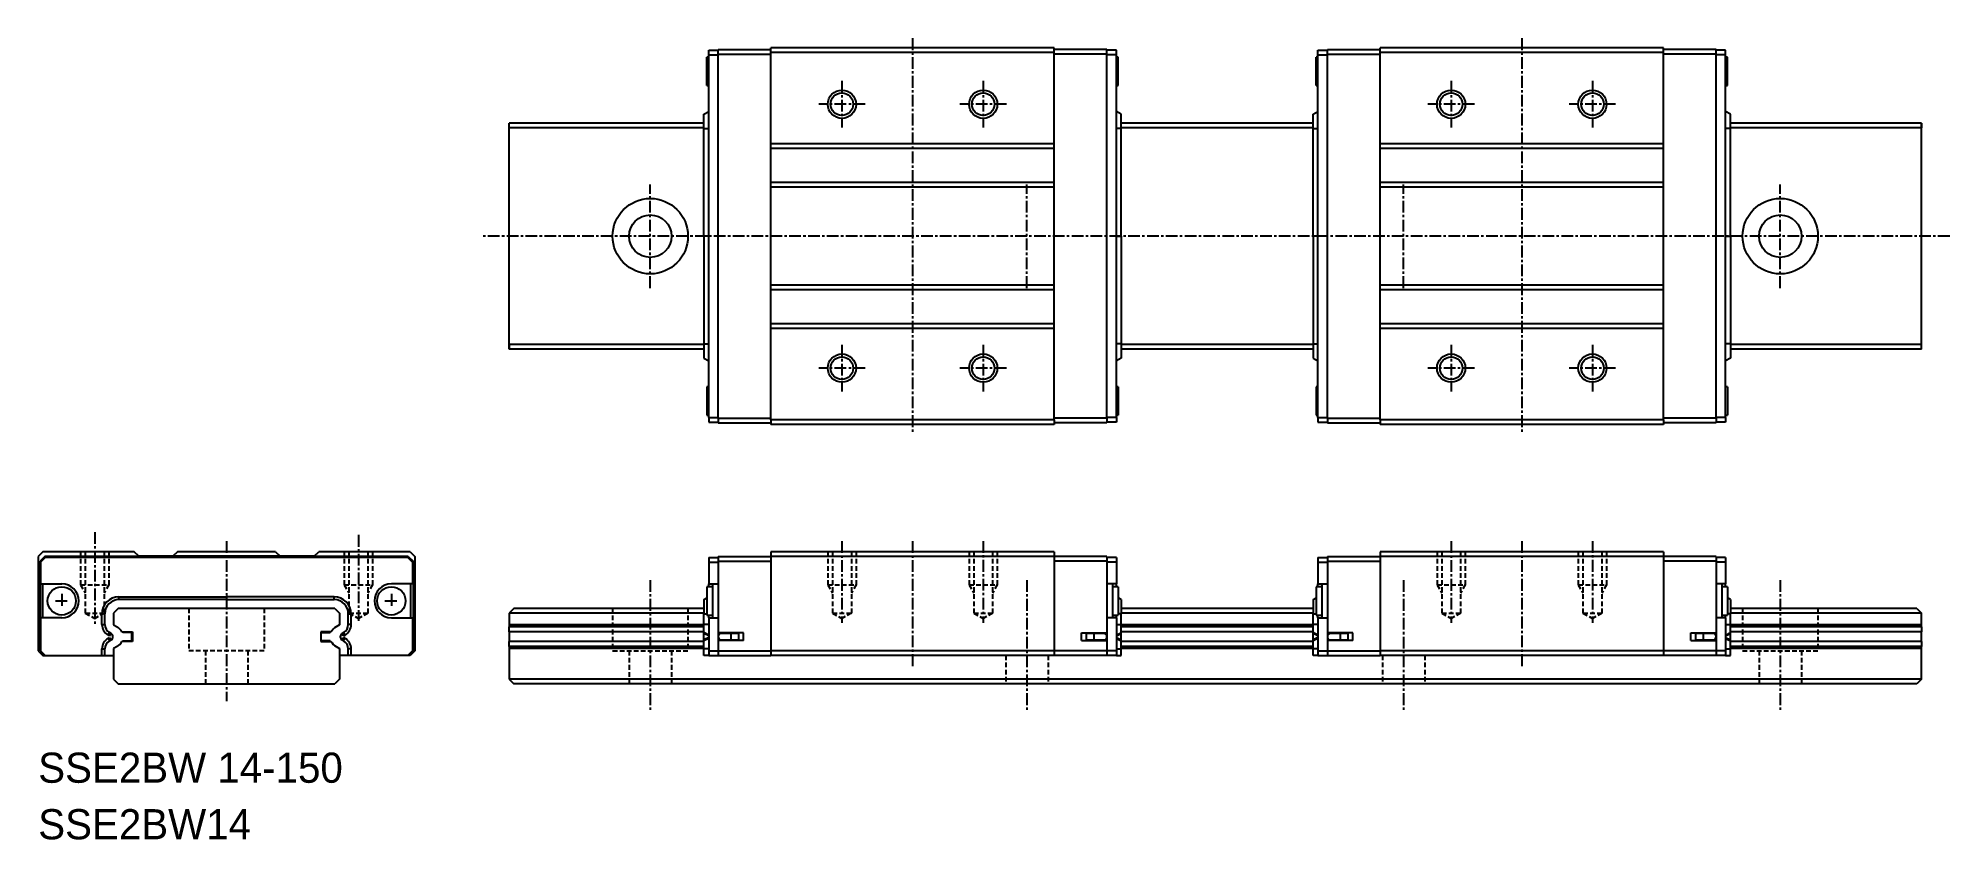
# Model space of a CAD drawing. Extents: x 10 to 213, y 10 to 95.
import ezdxf

# ---------------------------------------------------------------- set-up
doc = ezdxf.new("R2010")
doc.units = 0
doc.linetypes.add('CENTER', pattern=[2, 1.25, -0.25, 0.25, -0.25])
doc.linetypes.add('DASHED', pattern=[0.75, 0.5, -0.25])
doc.layers.get('0').update_dxf_attribs({"linetype": 'CONTINUOUS'})
doc.layers.add('CENTER', color=1, linetype='CENTER')

msp = doc.modelspace()

# ---------------------------------------------------------------- linework, layer by layer
at = {"color": 7, "linetype": 'CONTINUOUS'}
for p, q in [((81.2, 93.75), (82.2, 93.75)), ((81.2, 93.25), (81.2, 93.75)), ((82.2, 93.8), (87.8, 93.8)), ((82.2, 93.3), (82.2, 93.8)), ((117.9, 94), (87.8, 94)), ((87.8, 93.5), (87.8, 94)), ((117.9, 93.5), (87.8, 93.5)), ((87.8, 54.5), (87.8, 93.5)), ((117.9, 93.5), (117.9, 94)), ((123.5, 93.8), (117.9, 93.8)), ((117.9, 54.5), (117.9, 93.5)), ((123.5, 93.3), (123.5, 93.8)), ((124.5, 93.75), (123.5, 93.75)), ((124.5, 93.25), (124.5, 93.75)), ((145.9, 93.75), (146.9, 93.75)), ((145.9, 93.25), (145.9, 93.75)), ((146.9, 93.8), (152.5, 93.8)), ((146.9, 93.3), (146.9, 93.8)), ((182.6, 94), (152.5, 94)), ((152.5, 93.5), (152.5, 94)), ((152.5, 54.5), (152.5, 93.5)), ((182.6, 93.5), (152.5, 93.5)), ((182.6, 93.5), (182.6, 94)), ((188.2, 93.8), (182.6, 93.8)), ((182.6, 54.5), (182.6, 93.5)), ((188.2, 93.3), (188.2, 93.8)), ((189.2, 93.75), (188.2, 93.75)), ((189.2, 93.25), (189.2, 93.75)), ((81, 90), (81, 93)), ((81.2, 93), (81, 93)), ((81.2, 54.75), (81.2, 93.25)), ((81.2, 93.25), (82.2, 93.25)), ((82.2, 54.7), (82.2, 93.3)), ((82.2, 93.3), (87.8, 93.3)), ((123.5, 93.3), (117.9, 93.3)), ((123.5, 54.7), (123.5, 93.3)), ((124.5, 93.25), (123.5, 93.25)), ((124.5, 54.75), (124.5, 93.25)), ((124.7, 93), (124.5, 93)), ((124.7, 90), (124.7, 93)), ((145.7, 90), (145.7, 93)), ((145.9, 93), (145.7, 93)), ((145.9, 54.75), (145.9, 93.25)), ((145.9, 93.25), (146.9, 93.25)), ((146.9, 54.7), (146.9, 93.3)), ((146.9, 93.3), (152.5, 93.3)), ((188.2, 93.3), (182.6, 93.3)), ((188.2, 54.7), (188.2, 93.3)), ((189.2, 93.25), (188.2, 93.25)), ((189.2, 54.75), (189.2, 93.25)), ((189.4, 93), (189.2, 93)), ((189.4, 90), (189.4, 93)), ((81, 90), (81.2, 90)), ((124.5, 90), (124.7, 90)), ((145.7, 90), (145.9, 90)), ((189.2, 90), (189.4, 90)), ((60, 62), (60, 86)), ((80.7, 86), (60, 86)), ((60, 85.5), (60, 86)), ((80.7, 85.5), (60, 85.5)), ((80.7, 86.93), (81.2, 87.23)), ((80.7, 85.43), (80.7, 86.93)), ((80.7, 74), (80.7, 85.43)), ((80.7, 85.43), (81.2, 85.43)), ((125, 86.93), (124.5, 87.23)), ((125, 85.43), (124.5, 85.43)), ((125, 85.43), (125, 86.93)), ((145.4, 86), (125, 86)), ((145.4, 85.5), (125, 85.5)), ((125, 74), (125, 85.43)), ((145.4, 86.93), (145.9, 87.23)), ((145.4, 85.43), (145.4, 86.93)), ((145.4, 74), (145.4, 85.43)), ((145.4, 85.43), (145.9, 85.43)), ((189.7, 86.93), (189.2, 87.23)), ((189.7, 85.43), (189.2, 85.43)), ((189.7, 85.43), (189.7, 86.93)), ((210, 86), (189.7, 86)), ((210, 85.5), (189.7, 85.5)), ((189.7, 74), (189.7, 85.43)), ((210, 62), (210, 86)), ((210, 86), (210, 85.5)), ((117.9, 83.8), (87.8, 83.8)), ((117.9, 83.3), (87.8, 83.3)), ((182.6, 83.8), (152.5, 83.8)), ((182.6, 83.3), (152.5, 83.3)), ((117.9, 79.7), (87.8, 79.7)), ((117.9, 79.2), (87.8, 79.2)), ((182.6, 79.7), (152.5, 79.7)), ((182.6, 79.2), (152.5, 79.2)), ((80.7, 74), (80.7, 62.57)), ((81.2, 74), (80.7, 74)), ((124.5, 74), (125, 74)), ((125, 74), (125, 62.57)), ((145.4, 74), (145.4, 62.57)), ((145.9, 74), (145.4, 74)), ((189.2, 74), (189.7, 74)), ((189.7, 74), (189.7, 62.57)), ((117.9, 68.8), (87.8, 68.8)), ((117.9, 68.3), (87.8, 68.3)), ((182.6, 68.8), (152.5, 68.8)), ((182.6, 68.3), (152.5, 68.3)), ((117.9, 64.7), (87.8, 64.7)), ((117.9, 64.2), (87.8, 64.2)), ((182.6, 64.7), (152.5, 64.7)), ((182.6, 64.2), (152.5, 64.2)), ((80.7, 62.5), (60, 62.5)), ((60, 62.5), (60, 62)), ((80.7, 62), (60, 62)), ((80.7, 62.57), (80.7, 61.07)), ((80.7, 62.57), (81.2, 62.57)), ((80.7, 61.07), (81.2, 60.77)), ((125, 62.57), (124.5, 62.57)), ((125, 61.07), (124.5, 60.77)), ((125, 62.57), (125, 61.07)), ((145.4, 62.5), (125, 62.5)), ((145.4, 62), (125, 62)), ((145.4, 62.57), (145.4, 61.07)), ((145.4, 62.57), (145.9, 62.57)), ((145.4, 61.07), (145.9, 60.77)), ((189.7, 62.57), (189.2, 62.57)), ((189.7, 61.07), (189.2, 60.77)), ((189.7, 62.57), (189.7, 61.07)), ((210, 62.5), (189.7, 62.5)), ((210, 62), (189.7, 62)), ((210, 62), (210, 62.5)), ((81, 58), (81, 55)), ((81.2, 58), (81, 58)), ((124.7, 58), (124.5, 58)), ((124.7, 58), (124.7, 55)), ((145.7, 58), (145.7, 55)), ((145.9, 58), (145.7, 58)), ((189.4, 58), (189.2, 58)), ((189.4, 58), (189.4, 55)), ((81, 55), (81.2, 55)), ((124.5, 55), (124.7, 55)), ((145.7, 55), (145.9, 55)), ((189.2, 55), (189.4, 55)), ((81.2, 54.75), (82.2, 54.75)), ((81.2, 54.75), (81.2, 54.25)), ((81.2, 54.25), (82.2, 54.25)), ((82.2, 54.7), (87.8, 54.7)), ((82.2, 54.7), (82.2, 54.2)), ((82.2, 54.2), (87.8, 54.2)), ((117.9, 54.5), (87.8, 54.5)), ((87.8, 54.5), (87.8, 54)), ((117.9, 54), (87.8, 54)), ((123.5, 54.7), (117.9, 54.7)), ((117.9, 54.5), (117.9, 54)), ((123.5, 54.2), (117.9, 54.2)), ((124.5, 54.75), (123.5, 54.75)), ((123.5, 54.7), (123.5, 54.2)), ((124.5, 54.25), (123.5, 54.25)), ((124.5, 54.75), (124.5, 54.25)), ((145.9, 54.75), (146.9, 54.75)), ((145.9, 54.75), (145.9, 54.25)), ((145.9, 54.25), (146.9, 54.25)), ((146.9, 54.7), (152.5, 54.7)), ((146.9, 54.7), (146.9, 54.2)), ((146.9, 54.2), (152.5, 54.2)), ((182.6, 54.5), (152.5, 54.5)), ((152.5, 54.5), (152.5, 54)), ((182.6, 54), (152.5, 54)), ((188.2, 54.7), (182.6, 54.7)), ((182.6, 54.5), (182.6, 54)), ((188.2, 54.2), (182.6, 54.2)), ((189.2, 54.75), (188.2, 54.75)), ((188.2, 54.7), (188.2, 54.2)), ((189.2, 54.25), (188.2, 54.25)), ((189.2, 54.75), (189.2, 54.25)), ((10.5, 40.5), (10, 40)), ((10, 40), (10, 30)), ((10.7, 40), (10.2, 39.5)), ((10.2, 39.5), (10.2, 31.9)), ((10.75, 39.9), (10.25, 39.4)), ((10.25, 39.4), (10.25, 37.1)), ((20.2, 40.5), (10.5, 40.5)), ((49.3, 40), (10.7, 40)), ((49.25, 39.9), (10.75, 39.9)), ((20.7, 40.05), (20.2, 40.5)), ((39.3, 40.05), (20.7, 40.05)), ((24.8, 40.5), (24.3, 40.05)), ((35.2, 40.5), (24.8, 40.5)), ((35.2, 40.5), (35.7, 40.05)), ((39.3, 40.05), (39.8, 40.5)), ((49.5, 40.5), (39.8, 40.5)), ((49.25, 39.9), (49.75, 39.4)), ((49.3, 40), (49.8, 39.5)), ((49.5, 40.5), (50, 40)), ((49.75, 39.4), (49.75, 37.1)), ((49.8, 39.5), (49.8, 31.9)), ((50, 40), (50, 30)), ((81.2, 39.9), (82.2, 39.9)), ((81.2, 39.9), (81.2, 39.4)), ((81.2, 39.4), (81.2, 37.1)), ((81.2, 39.4), (82.2, 39.4)), ((82.2, 40), (87.8, 40)), ((82.2, 40), (82.2, 39.5)), ((82.2, 39.5), (82.2, 31.9)), ((82.2, 39.5), (87.8, 39.5)), ((117.9, 40.5), (87.8, 40.5)), ((87.8, 40.5), (87.8, 40)), ((87.8, 40), (87.8, 30)), ((117.9, 40), (87.8, 40)), ((117.9, 40.5), (117.9, 40)), ((117.9, 40), (117.9, 30)), ((123.5, 40), (117.9, 40)), ((123.5, 39.5), (117.9, 39.5)), ((123.5, 40), (123.5, 39.5)), ((124.5, 39.9), (123.5, 39.9)), ((123.5, 39.5), (123.5, 31.9)), ((124.5, 39.4), (123.5, 39.4)), ((124.5, 39.9), (124.5, 39.4)), ((124.5, 39.4), (124.5, 37.1)), ((145.9, 39.9), (145.9, 39.4)), ((145.9, 39.9), (146.9, 39.9)), ((145.9, 39.4), (145.9, 37.1)), ((145.9, 39.4), (146.9, 39.4)), ((146.9, 40), (152.5, 40)), ((146.9, 40), (146.9, 39.5)), ((146.9, 39.5), (146.9, 31.9)), ((146.9, 39.5), (152.5, 39.5)), ((182.6, 40.5), (152.5, 40.5)), ((152.5, 40.5), (152.5, 40)), ((182.6, 40), (152.5, 40)), ((152.5, 40), (152.5, 30)), ((182.6, 40.5), (182.6, 40)), ((182.6, 40), (182.6, 30)), ((188.2, 40), (182.6, 40)), ((188.2, 39.5), (182.6, 39.5)), ((188.2, 40), (188.2, 39.5)), ((189.2, 39.9), (188.2, 39.9)), ((188.2, 39.5), (188.2, 31.9)), ((189.2, 39.4), (188.2, 39.4)), ((189.2, 39.9), (189.2, 39.4)), ((189.2, 39.4), (189.2, 37.1)), ((10.25, 37.1), (12.5, 37.1)), ((10.45, 37.1), (10.45, 33.5)), ((49.75, 37.1), (47.5, 37.1)), ((49.55, 37.1), (49.55, 33.5)), ((81, 36.8), (81, 33.8)), ((81.6, 36.8), (81, 36.8)), ((81.2, 37.1), (82.2, 37.1)), ((81.2, 36.8), (81.2, 37.1)), ((81.6, 37.1), (81.6, 33.5)), ((124.5, 37.1), (123.5, 37.1)), ((124.1, 37.1), (124.1, 33.5)), ((124.7, 36.8), (124.1, 36.8)), ((124.5, 36.8), (124.5, 37.1)), ((124.7, 36.8), (124.7, 33.8)), ((145.7, 36.8), (145.7, 33.8)), ((146.3, 36.8), (145.7, 36.8)), ((145.9, 37.1), (146.9, 37.1)), ((145.9, 36.8), (145.9, 37.1)), ((146.3, 37.1), (146.3, 33.5)), ((189.2, 37.1), (188.2, 37.1)), ((188.8, 37.1), (188.8, 33.5)), ((189.4, 36.8), (188.8, 36.8)), ((189.2, 36.8), (189.2, 37.1)), ((189.4, 36.8), (189.4, 33.8)), ((18.57, 35.73), (30, 35.73)), ((18.57, 35.43), (18.57, 35.73)), ((30, 35.43), (18.57, 35.43)), ((41.43, 35.73), (30, 35.73)), ((30, 35.73), (30, 35.43)), ((30, 35.43), (41.43, 35.43)), ((41.43, 35.43), (41.43, 35.73)), ((80.7, 35.43), (81, 35.61)), ((80.7, 35.43), (80.7, 33.93)), ((125, 35.43), (124.7, 35.61)), ((125, 35.43), (125, 33.93)), ((145.4, 35.43), (145.7, 35.61)), ((145.4, 35.43), (145.4, 33.93)), ((189.7, 35.43), (189.4, 35.61)), ((189.7, 35.43), (189.7, 33.93)), ((10.25, 33.5), (10.25, 30)), ((12.5, 33.5), (10.25, 33.5)), ((17.07, 33.93), (16.77, 33.93)), ((16.77, 32.805322), (16.77, 33.93)), ((16.77, 32.805322), (17.07, 32.805322)), ((17.07, 32.805322), (17.07, 33.93)), ((18.5, 34.5), (18, 34)), ((18, 34), (18, 32.764907)), ((18, 32.764907), (18.3685, 32.552154)), ((41.5, 34.5), (18.5, 34.5)), ((41.5, 34.5), (42, 34)), ((42, 32.764907), (41.6315, 32.552154)), ((42, 34), (42, 32.764907)), ((42.93, 32.805322), (42.93, 33.93)), ((42.93, 33.93), (43.23, 33.93)), ((43.23, 32.805322), (42.93, 32.805322)), ((43.23, 32.805322), (43.23, 33.93)), ((47.5, 33.5), (49.75, 33.5)), ((49.75, 33.5), (49.75, 30)), ((60.5, 34.5), (60, 34)), ((80.7, 34), (60, 34)), ((60, 34), (60, 32.764907)), ((80.7, 32.764907), (60, 32.764907)), ((60, 32.764907), (60, 32.552154)), ((80.7, 32.552154), (60, 32.552154)), ((60, 32), (60, 32.552154)), ((80.7, 34.5), (60.5, 34.5)), ((80.7, 32.805322), (80.7, 33.93)), ((80.7, 33.93), (81, 33.93)), ((80.7, 31.939296), (80.7, 32.805322)), ((81.2, 32.805322), (80.7, 32.805322)), ((81, 33.8), (81.6, 33.8)), ((81.2, 33.5), (81.2, 33.8)), ((81.2, 33.5), (81.2, 30)), ((81.2, 33.5), (82.2, 33.5)), ((124.5, 33.5), (123.5, 33.5)), ((124.1, 33.8), (124.7, 33.8)), ((124.5, 33.5), (124.5, 33.8)), ((124.5, 33.5), (124.5, 30)), ((124.5, 32.805322), (125, 32.805322)), ((125, 33.93), (124.7, 33.93)), ((145.4, 34.5), (125, 34.5)), ((145.4, 34), (125, 34)), ((125, 32.805322), (125, 33.93)), ((125, 31.939296), (125, 32.805322)), ((145.4, 32.764907), (125, 32.764907)), ((145.4, 32.552154), (125, 32.552154)), ((145.4, 32.805322), (145.4, 33.93)), ((145.4, 33.93), (145.7, 33.93)), ((145.4, 31.939296), (145.4, 32.805322)), ((145.9, 32.805322), (145.4, 32.805322)), ((145.7, 33.8), (146.3, 33.8)), ((145.9, 33.5), (145.9, 33.8)), ((145.9, 33.5), (145.9, 30)), ((145.9, 33.5), (146.9, 33.5)), ((189.2, 33.5), (188.2, 33.5)), ((188.8, 33.8), (189.4, 33.8)), ((189.2, 33.5), (189.2, 33.8)), ((189.2, 33.5), (189.2, 30)), ((189.2, 32.805322), (189.7, 32.805322)), ((189.7, 33.93), (189.4, 33.93)), ((209.5, 34.5), (189.7, 34.5)), ((210, 34), (189.7, 34)), ((189.7, 32.805322), (189.7, 33.93)), ((189.7, 31.939296), (189.7, 32.805322)), ((210, 32.764907), (189.7, 32.764907)), ((210, 32.552154), (189.7, 32.552154)), ((209.5, 34.5), (210, 34)), ((210, 32.764907), (210, 34)), ((210, 32.552154), (210, 32.764907)), ((210, 32.552154), (210, 32)), ((10.2, 31.1), (10.2, 31.9)), ((10.2, 31.9), (10.25, 31.9)), ((10.2, 31.1), (10.2, 30)), ((10.2, 31.1), (10.25, 31.1)), ((17.42, 31.679489), (17.57, 31.939296)), ((17.580883, 31.586603), (17.42, 31.679489)), ((17.42, 31.320511), (17.580883, 31.413397)), ((17.42, 31.320511), (17.57, 31.060704)), ((17.730883, 31.84641), (17.57, 31.939296)), ((17.57, 31.060704), (17.730883, 31.15359)), ((17.580883, 31.586603), (17.730883, 31.84641)), ((17.580883, 31.413397), (17.730883, 31.15359)), ((18.888805, 32), (20, 32)), ((20, 31), (18.888805, 31)), ((18.966567, 30.999956), (18.988891, 31.049998)), ((18.9889, 31.950006), (18.966568, 32.000056)), ((18.988886, 31.05), (19.95, 31.05)), ((19.95, 31.95), (18.988894, 31.95)), ((19.95, 31.05), (19.95, 31.95)), ((20, 32), (20, 31)), ((40, 32), (40, 31)), ((41.111195, 32), (40, 32)), ((40, 31), (41.111195, 31)), ((40.05, 31.05), (40.05, 31.95)), ((40.05, 31.95), (41.011106, 31.95)), ((41.011114, 31.05), (40.05, 31.05)), ((41.0111, 31.950006), (41.033432, 32.000056)), ((41.033433, 30.999956), (41.011109, 31.049998)), ((42.269117, 31.84641), (42.43, 31.939296)), ((42.419117, 31.586603), (42.269117, 31.84641)), ((42.419117, 31.413397), (42.269117, 31.15359)), ((42.43, 31.060704), (42.269117, 31.15359)), ((42.419117, 31.586603), (42.58, 31.679489)), ((42.58, 31.320511), (42.419117, 31.413397)), ((42.58, 31.679489), (42.43, 31.939296)), ((42.58, 31.320511), (42.43, 31.060704)), ((49.8, 31.9), (49.75, 31.9)), ((49.8, 31.1), (49.75, 31.1)), ((49.8, 31.1), (49.8, 31.9)), ((49.8, 31.1), (49.8, 30)), ((80.7, 32), (60, 32)), ((60, 32), (60, 31)), ((80.7, 31), (60, 31)), ((60, 30.447846), (60, 31)), ((80.7, 31.84641), (80.7, 31.939296)), ((81.2, 31.679489), (80.7, 31.939296)), ((80.7, 31.15359), (80.7, 31.84641)), ((81.2, 31.586603), (80.7, 31.84641)), ((81.2, 31.413397), (80.7, 31.15359)), ((81.2, 31.320511), (80.7, 31.060704)), ((80.7, 31.060704), (80.7, 31.15359)), ((80.7, 30.194678), (80.7, 31.060704)), ((82.2, 31.9), (82.2, 31.1)), ((84.9, 31.9), (82.2, 31.9)), ((84.9, 31.1), (82.2, 31.1)), ((82.2, 31.1), (82.2, 30)), ((83.6, 31.85), (82.55, 31.85)), ((82.55, 31.15), (83.6, 31.15)), ((83, 31.85), (83, 31.9)), ((83, 31.1), (83, 31.15)), ((83.460586, 31.85), (83.460586, 31.9)), ((83.460586, 31.1), (83.460586, 31.15)), ((84.4, 31.85), (83.6, 31.85)), ((83.6, 31.5), (83.6, 31.85)), ((83.6, 31.15), (83.6, 31.5)), ((83.6, 31.15), (84.4, 31.15)), ((84.4, 31.5), (84.4, 31.85)), ((84.4, 31.15), (84.4, 31.5)), ((84.9, 31.1), (84.9, 31.9)), ((120.8, 31.1), (120.8, 31.9)), ((120.8, 31.9), (123.5, 31.9)), ((120.8, 31.1), (123.5, 31.1)), ((122.1, 31.85), (121.3, 31.85)), ((121.3, 31.85), (121.3, 31.5)), ((121.3, 31.5), (121.3, 31.15)), ((121.3, 31.15), (122.1, 31.15)), ((123.15, 31.85), (122.1, 31.85)), ((122.1, 31.85), (122.1, 31.5)), ((122.1, 31.5), (122.1, 31.15)), ((122.1, 31.15), (123.15, 31.15)), ((122.239414, 31.85), (122.239414, 31.9)), ((122.239414, 31.1), (122.239414, 31.15)), ((122.7, 31.85), (122.7, 31.9)), ((122.7, 31.1), (122.7, 31.15)), ((123.5, 31.9), (123.5, 31.1)), ((123.5, 31.1), (123.5, 30)), ((124.5, 31.679489), (125, 31.939296)), ((124.5, 31.586603), (125, 31.84641)), ((124.5, 31.413397), (125, 31.15359)), ((124.5, 31.320511), (125, 31.060704)), ((145.4, 32), (125, 32)), ((125, 31.84641), (125, 31.939296)), ((125, 31.15359), (125, 31.84641)), ((125, 31.060704), (125, 31.15359)), ((125, 30.194678), (125, 31.060704)), ((145.4, 31), (125, 31)), ((145.4, 31.84641), (145.4, 31.939296)), ((145.9, 31.679489), (145.4, 31.939296)), ((145.4, 31.15359), (145.4, 31.84641)), ((145.9, 31.586603), (145.4, 31.84641)), ((145.9, 31.413397), (145.4, 31.15359)), ((145.9, 31.320511), (145.4, 31.060704)), ((145.4, 31.060704), (145.4, 31.15359)), ((145.4, 30.194678), (145.4, 31.060704)), ((149.6, 31.9), (146.9, 31.9)), ((146.9, 31.9), (146.9, 31.1)), ((149.6, 31.1), (146.9, 31.1)), ((146.9, 31.1), (146.9, 30)), ((148.3, 31.85), (147.25, 31.85)), ((147.25, 31.15), (148.3, 31.15)), ((147.7, 31.85), (147.7, 31.9)), ((147.7, 31.1), (147.7, 31.15)), ((148.160586, 31.85), (148.160586, 31.9)), ((148.160586, 31.1), (148.160586, 31.15)), ((149.1, 31.85), (148.3, 31.85)), ((148.3, 31.5), (148.3, 31.85)), ((148.3, 31.15), (148.3, 31.5)), ((148.3, 31.15), (149.1, 31.15)), ((149.1, 31.5), (149.1, 31.85)), ((149.1, 31.15), (149.1, 31.5)), ((149.6, 31.1), (149.6, 31.9)), ((185.5, 31.1), (185.5, 31.9)), ((185.5, 31.9), (188.2, 31.9)), ((185.5, 31.1), (188.2, 31.1)), ((186.8, 31.85), (186, 31.85)), ((186, 31.85), (186, 31.5)), ((186, 31.5), (186, 31.15)), ((186, 31.15), (186.8, 31.15)), ((187.85, 31.85), (186.8, 31.85)), ((186.8, 31.85), (186.8, 31.5)), ((186.8, 31.5), (186.8, 31.15)), ((186.8, 31.15), (187.85, 31.15)), ((186.939414, 31.85), (186.939414, 31.9)), ((186.939414, 31.1), (186.939414, 31.15)), ((187.4, 31.85), (187.4, 31.9)), ((187.4, 31.1), (187.4, 31.15)), ((188.2, 31.9), (188.2, 31.1)), ((188.2, 31.1), (188.2, 30)), ((189.2, 31.679489), (189.7, 31.939296)), ((189.2, 31.586603), (189.7, 31.84641)), ((189.2, 31.413397), (189.7, 31.15359)), ((189.2, 31.320511), (189.7, 31.060704)), ((210, 32), (189.7, 32)), ((189.7, 31.84641), (189.7, 31.939296)), ((189.7, 31.15359), (189.7, 31.84641)), ((189.7, 31.060704), (189.7, 31.15359)), ((189.7, 30.194678), (189.7, 31.060704)), ((210, 31), (189.7, 31)), ((210, 31), (210, 32)), ((210, 31), (210, 30.447846)), ((10, 30), (10.5, 29.5)), ((10.2, 30), (10.7, 29.5)), ((10.25, 30), (10.75, 29.5)), ((10.5, 29.5), (10.7, 29.5)), ((10.7, 29.5), (10.75, 29.5)), ((10.75, 29.5), (16.77, 29.5)), ((16.77, 30.194678), (17.07, 30.194678)), ((16.77, 29.5), (16.77, 30.194678)), ((16.77, 29.5), (17.07, 29.5)), ((17.07, 29.5), (17.07, 30.194678)), ((17.07, 29.5), (18, 29.5)), ((18.3685, 30.447846), (18, 30.235093)), ((18, 30.235093), (18, 27)), ((41.6315, 30.447846), (42, 30.235093)), ((42, 30.235093), (42, 27)), ((42.93, 29.5), (42, 29.5)), ((42.93, 29.5), (42.93, 30.194678)), ((43.23, 30.194678), (42.93, 30.194678)), ((43.23, 29.5), (42.93, 29.5)), ((43.23, 29.5), (43.23, 30.194678)), ((49.25, 29.5), (43.23, 29.5)), ((49.75, 30), (49.25, 29.5)), ((49.3, 29.5), (49.25, 29.5)), ((49.8, 30), (49.3, 29.5)), ((49.5, 29.5), (49.3, 29.5)), ((50, 30), (49.5, 29.5)), ((80.7, 30.447846), (60, 30.447846)), ((60, 30.447846), (60, 30.235093)), ((80.7, 30.235093), (60, 30.235093)), ((60, 30.235093), (60, 27)), ((81.2, 30.194678), (80.7, 30.194678)), ((80.7, 29.5), (80.7, 30.194678)), ((81.2, 29.5), (80.7, 29.5)), ((81.2, 30), (82.2, 30)), ((81.2, 30), (81.2, 29.5)), ((81.2, 29.5), (82.2, 29.5)), ((82.2, 30), (87.8, 30)), ((82.2, 30), (82.2, 29.5)), ((82.2, 29.5), (87.8, 29.5)), ((117.9, 30), (87.8, 30)), ((87.8, 30), (87.8, 29.5)), ((117.9, 29.5), (87.8, 29.5)), ((123.5, 30), (117.9, 30)), ((117.9, 30), (117.9, 29.5)), ((123.5, 29.5), (117.9, 29.5)), ((124.5, 30), (123.5, 30)), ((123.5, 30), (123.5, 29.5)), ((124.5, 29.5), (123.5, 29.5)), ((124.5, 30.194678), (125, 30.194678)), ((124.5, 30), (124.5, 29.5)), ((124.5, 29.5), (125, 29.5)), ((145.4, 30.447846), (125, 30.447846)), ((145.4, 30.235093), (125, 30.235093)), ((125, 29.5), (125, 30.194678)), ((145.9, 30.194678), (145.4, 30.194678)), ((145.4, 29.5), (145.4, 30.194678)), ((145.9, 29.5), (145.4, 29.5)), ((145.9, 30), (146.9, 30)), ((145.9, 30), (145.9, 29.5)), ((145.9, 29.5), (146.9, 29.5)), ((146.9, 30), (152.5, 30)), ((146.9, 30), (146.9, 29.5)), ((146.9, 29.5), (152.5, 29.5)), ((182.6, 30), (152.5, 30)), ((152.5, 30), (152.5, 29.5)), ((182.6, 29.5), (152.5, 29.5)), ((188.2, 30), (182.6, 30)), ((182.6, 30), (182.6, 29.5)), ((188.2, 29.5), (182.6, 29.5)), ((189.2, 30), (188.2, 30)), ((188.2, 30), (188.2, 29.5)), ((189.2, 29.5), (188.2, 29.5)), ((189.2, 30.194678), (189.7, 30.194678)), ((189.2, 30), (189.2, 29.5)), ((189.2, 29.5), (189.7, 29.5)), ((210, 30.447846), (189.7, 30.447846)), ((210, 30.235093), (189.7, 30.235093)), ((189.7, 29.5), (189.7, 30.194678)), ((210, 30.235093), (210, 30.447846)), ((210, 27), (210, 30.235093)), ((18, 27), (18.5, 26.5)), ((18.5, 26.5), (41.5, 26.5)), ((42, 27), (41.5, 26.5)), ((210, 27), (60, 27)), ((60, 27), (60.5, 26.5)), ((209.5, 26.5), (60.5, 26.5)), ((210, 27), (209.5, 26.5))]:
    msp.add_line(p, q, dxfattribs=at)
at = {"color": 3, "linetype": 'DASHED'}
for p, q in [((14.5, 40.5), (14.5, 37)), ((15, 40.5), (15, 34)), ((17, 40.5), (17, 34)), ((17.5, 40.5), (17.5, 37)), ((42.5, 40.5), (42.5, 37)), ((43, 40.5), (43, 34)), ((45, 40.5), (45, 34)), ((45.5, 40.5), (45.5, 37)), ((93.85, 40.5), (93.85, 37)), ((94.35, 40.5), (94.35, 34)), ((96.35, 40.5), (96.35, 34)), ((96.85, 40.5), (96.85, 37)), ((108.85, 40.5), (108.85, 37)), ((109.35, 40.5), (109.35, 34)), ((111.35, 40.5), (111.35, 34)), ((111.85, 40.5), (111.85, 37)), ((158.55, 40.5), (158.55, 37)), ((159.05, 40.5), (159.05, 34)), ((161.05, 40.5), (161.05, 34)), ((161.55, 40.5), (161.55, 37)), ((173.55, 40.5), (173.55, 37)), ((174.05, 40.5), (174.05, 34)), ((176.05, 40.5), (176.05, 34)), ((176.55, 40.5), (176.55, 37)), ((14.5, 37), (17.5, 37)), ((14.5, 37), (15, 36.133975)), ((17.5, 37), (17, 36.133975)), ((42.5, 37), (45.5, 37)), ((42.5, 37), (43, 36.133975)), ((45.5, 37), (45, 36.133975)), ((93.85, 37), (96.85, 37)), ((93.85, 37), (94.35, 36.133975)), ((96.85, 37), (96.35, 36.133975)), ((108.85, 37), (111.85, 37)), ((108.85, 37), (109.35, 36.133975)), ((111.85, 37), (111.35, 36.133975)), ((158.55, 37), (161.55, 37)), ((158.55, 37), (159.05, 36.133975)), ((161.55, 37), (161.05, 36.133975)), ((173.55, 37), (176.55, 37)), ((173.55, 37), (174.05, 36.133975)), ((176.55, 37), (176.05, 36.133975)), ((15, 34), (16, 33.42265)), ((15, 34), (17, 34)), ((17, 34), (16, 33.42265)), ((26, 34.5), (26, 30)), ((34, 34.5), (34, 30)), ((43, 34), (45, 34)), ((43, 34), (44, 33.42265)), ((45, 34), (44, 33.42265)), ((71, 34.5), (71, 30)), ((79, 34.5), (79, 30)), ((94.35, 34), (96.35, 34)), ((94.35, 34), (95.35, 33.42265)), ((96.35, 34), (95.35, 33.42265)), ((109.35, 34), (111.35, 34)), ((109.35, 34), (110.35, 33.42265)), ((111.35, 34), (110.35, 33.42265)), ((159.05, 34), (161.05, 34)), ((159.05, 34), (160.05, 33.42265)), ((161.05, 34), (160.05, 33.42265)), ((174.05, 34), (176.05, 34)), ((174.05, 34), (175.05, 33.42265)), ((176.05, 34), (175.05, 33.42265)), ((191, 34.5), (191, 30)), ((199, 34.5), (199, 30)), ((34, 30), (26, 30)), ((27.75, 30), (27.75, 26.5)), ((32.25, 30), (32.25, 26.5)), ((71, 30), (79, 30)), ((72.75, 30), (72.75, 26.5)), ((77.25, 30), (77.25, 26.5)), ((112.75, 29.5), (112.75, 26.5)), ((117.25, 29.5), (117.25, 26.5)), ((152.75, 29.5), (152.75, 26.5)), ((157.25, 29.5), (157.25, 26.5)), ((191, 30), (199, 30)), ((192.75, 30), (192.75, 26.5)), ((197.25, 30), (197.25, 26.5))]:
    msp.add_line(p, q, dxfattribs=at)
at = {"color": 3, "linetype": 'CONTINUOUS'}
for centre in [(95.35, 88), (110.35, 88), (160.05, 88), (175.05, 88), (95.35, 60), (110.35, 60), (160.05, 60), (175.05, 60)]:
    msp.add_circle(centre, 1.5, dxfattribs=at)
at = {"color": 7, "linetype": 'CONTINUOUS'}
for centre, radius in [((95.35, 88), 1.2), ((110.35, 88), 1.2), ((160.05, 88), 1.2), ((175.05, 88), 1.2), ((75, 74), 4), ((195, 74), 4), ((75, 74), 2.25), ((195, 74), 2.25), ((95.35, 60), 1.2), ((110.35, 60), 1.2), ((160.05, 60), 1.2), ((175.05, 60), 1.2), ((12.5, 35.3), 1.5), ((47.5, 35.3), 1.5)]:
    msp.add_circle(centre, radius, dxfattribs=at)
for centre, radius, start, end in [((12.5, 35.3), 1.8, 270, 90), ((47.5, 35.3), 1.8, 90, 270), ((18.570026, 33.929974), 1.800026, 90.000832, 179.999168), ((18.57, 33.93), 1.5, 90, 180), ((41.429974, 33.929974), 1.800026, 0.000832, 89.999168), ((41.43, 33.93), 1.5, 0, 90), ((18.07, 32.805322), 1.3, 180, 240), ((18.07, 32.805322), 1, 180, 240), ((17.7085, 31.409), 1.32, 26.597961, 60), ((42.2915, 31.409), 1.32, 120, 153.402039), ((41.93, 32.805322), 1, 300, 0), ((41.93, 32.805322), 1.3, 300, 0), ((18.07, 30.194678), 1.3, 120, 180), ((18.07, 30.194678), 1, 120, 180), ((17.530883, 31.5), 0.4, 300, 60), ((17.7085, 31.591), 1.32, 300, 333.402039), ((42.2915, 31.591), 1.32, 206.597961, 240), ((42.469117, 31.5), 0.4, 120, 240), ((41.93, 30.194678), 1, 0, 60), ((41.93, 30.194678), 1.3, 0, 60), ((82.55, 31.5), 0.35, 90, 180), ((82.55, 31.5), 0.35, 180, 270), ((123.15, 31.5), 0.35, 0, 90), ((123.15, 31.5), 0.35, 270, 0), ((147.25, 31.5), 0.35, 90, 180), ((147.25, 31.5), 0.35, 180, 270), ((187.85, 31.5), 0.35, 0, 90), ((187.85, 31.5), 0.35, 270, 0)]:
    msp.add_arc(centre, radius, start, end, dxfattribs=at)
at = {"layer": 'CENTER', "color": 1, "linetype": 'CENTER'}
for p, q in [((102.85, 95), (102.85, 53)), ((167.55, 95), (167.55, 53)), ((95.35, 90.467), (95.35, 85.533)), ((110.35, 90.467), (110.35, 85.533)), ((160.05, 90.467), (160.05, 85.533)), ((175.05, 90.467), (175.05, 85.533)), ((97.817, 88), (92.883, 88)), ((112.817, 88), (107.883, 88)), ((162.517, 88), (157.583, 88)), ((177.517, 88), (172.583, 88)), ((75, 68.5), (75, 79.5)), ((115, 68.5), (115, 79.5)), ((155, 68.5), (155, 79.5)), ((195, 68.5), (195, 79.5)), ((213, 74), (57, 74)), ((95.35, 62.467), (95.35, 57.533)), ((110.35, 62.467), (110.35, 57.533)), ((160.05, 62.467), (160.05, 57.533)), ((175.05, 62.467), (175.05, 57.533)), ((97.817, 60), (92.883, 60)), ((112.817, 60), (107.883, 60)), ((162.517, 60), (157.583, 60)), ((177.517, 60), (172.583, 60)), ((16, 42.6), (16, 32.7)), ((30, 41.633), (30, 24.67244)), ((44, 42.3), (44, 33.2)), ((95.35, 41.633), (95.35, 32.980385)), ((102.85, 41.633), (102.85, 28.367)), ((110.35, 41.640639), (110.35, 32.980385)), ((160.05, 41.633), (160.05, 32.980385)), ((167.55, 41.633), (167.55, 28.367)), ((175.05, 41.640639), (175.05, 32.980385)), ((75, 37.5), (75, 23.5)), ((115, 37.5), (115, 23.5)), ((155, 37.5), (155, 23.5)), ((195, 37.5), (195, 23.5)), ((11.817, 35.3), (13.15, 35.3)), ((12.5, 36.033), (12.5, 34.633)), ((46.817, 35.3), (48.15, 35.3)), ((47.5, 36.033), (47.5, 34.633))]:
    msp.add_line(p, q, dxfattribs=at)

# ---------------------------------------------------------------- texts
at = {"color": 7, "linetype": 'CONTINUOUS'}
for s, p in [('SSE2BW 14-150', (10, 16)), ('SSE2BW14', (10, 10))]:
    msp.add_text(s, height=3.2, dxfattribs=at).set_placement(p)

doc.saveas('drawing.dxf')
